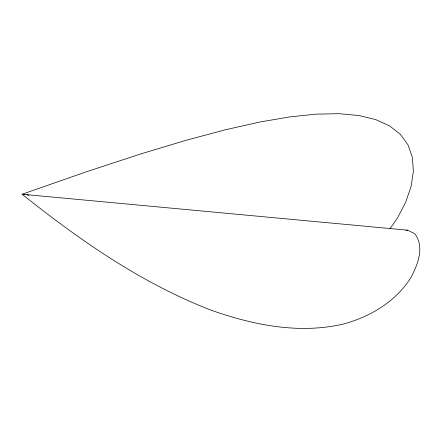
<?xml version="1.0" encoding="UTF-8"?>
<svg xmlns="http://www.w3.org/2000/svg" width="442" height="442" viewBox="0 0 442 442"><rect width="100%" height="100%" fill="white"/><g stroke="black" fill="none" stroke-linecap="round" stroke-linejoin="round"><path stroke-width="0.66" d="M390.043 228.702L397.319 218.287L405.634 202.359L411.088 186.496L413.375 171.297L412.353 157.28L407.994 144.86L400.364 134.324L389.562 125.86L375.694 119.578L358.827 115.517L338.97 113.699L316.013 114.146L289.742 116.898L259.786 122.042L225.547 129.744L186.187 140.263L140.479 154.031L86.649 171.695L22.106 194.237C80.256 240.603 142.191 283.736 212.038 310.538C254.012 325.207 299.234 334.268 343.323 324.058C370.114 316.82 395.546 301.814 410.651 277.974C417.751 264.929 424.917 247.012 414.729 233.674L407.64 230.183L22.106 194.237L24.835 194.602M406.281 230.321L407.64 230.183M26.89 194.883L28.94 195.165"/></g></svg>
